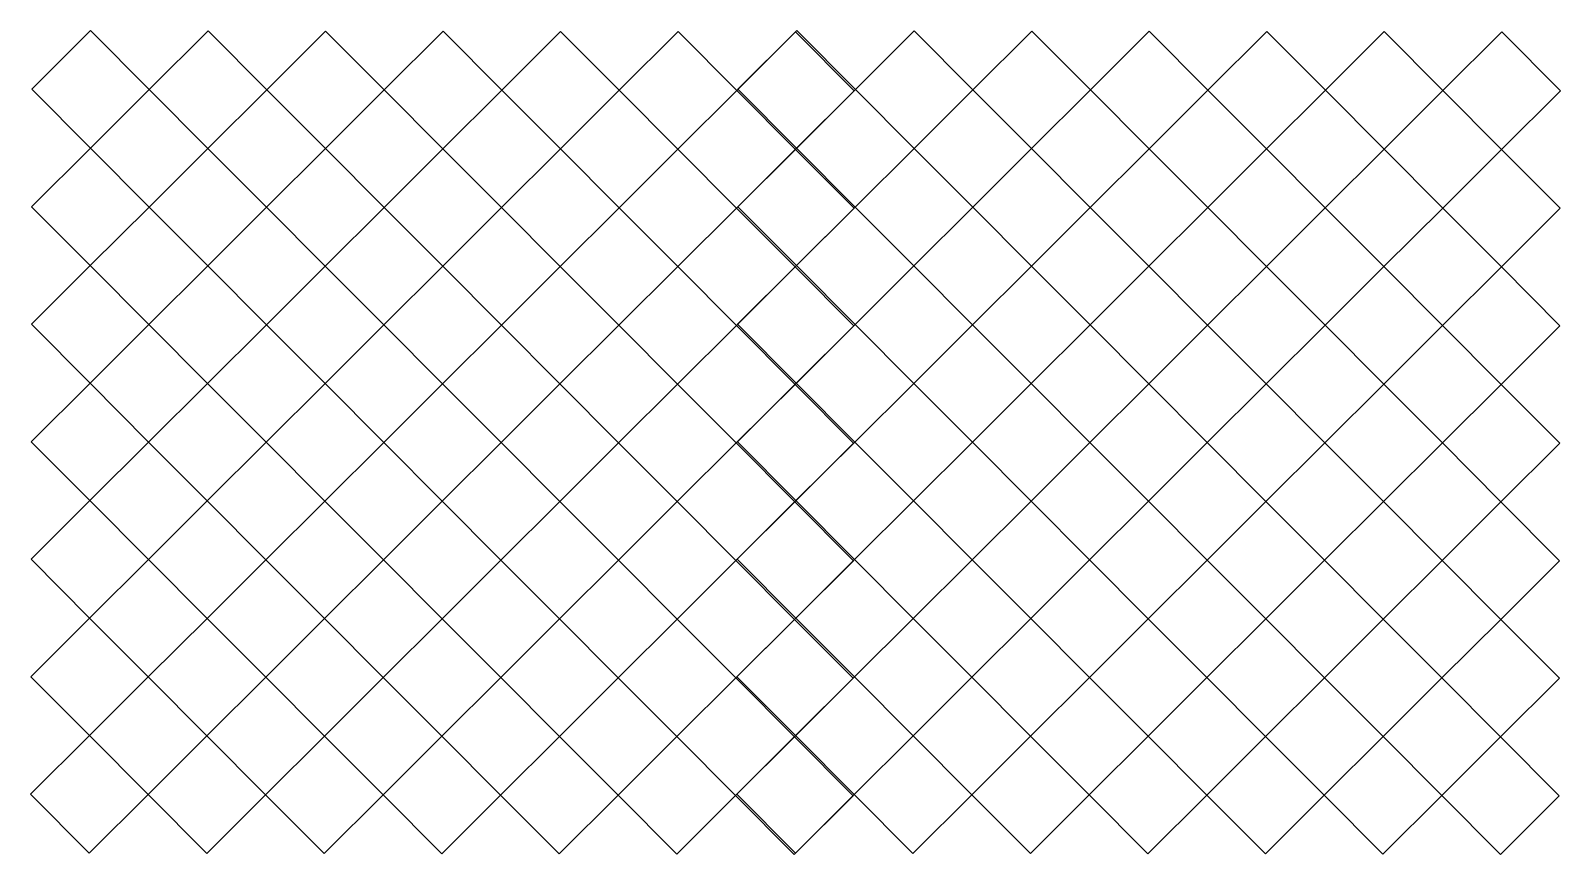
# Model space of a CAD drawing. Header units: millimetres. Extents: x -135 to 50, y -50 to 50.
import ezdxf

# ---------------------------------------------------------------- set-up
doc = ezdxf.new("R2010")
doc.units = ezdxf.units.MM
doc.layers.get('0').update_dxf_attribs({"linetype": 'CONTINUOUS'})

msp = doc.modelspace()

# ---------------------------------------------------------------- linework, layer by layer
for points in [[(-92.12, -28.27), (-99.2, -35.33), (-92.14, -42.41), (-85.06, -35.36), (-92.12, -28.27), (-99.2, -35.33), (-106.26, -28.25), (-113.32, -21.17), (-120.4, -28.22), (-113.34, -35.31), (-120.43, -42.37), (-127.49, -35.28), (-134.55, -28.2), (-127.46, -21.14), (-134.52, -14.06), (-127.44, -7), (-120.38, -14.08), (-113.3, -7.02), (-120.36, 0.06), (-127.44, -7), (-134.5, 0.08), (-127.41, 7.14), (-120.33, 14.2), (-127.41, 7.14), (-120.36, 0.06), (-113.3, -7.02), (-106.21, 0.04), (-113.27, 7.12), (-106.19, 14.18), (-113.25, 21.26), (-120.31, 28.34), (-127.37, 35.43), (-120.31, 28.34), (-113.22, 35.4), (-120.28, 42.49), (-127.37, 35.43), (-120.28, 42.49), (-113.22, 35.4), (-106.17, 28.32), (-99.08, 35.38), (-92, 42.44), (-99.08, 35.38), (-106.17, 28.32), (-99.11, 21.24), (-92.02, 28.3), (-84.96, 21.21), (-92.05, 14.15), (-84.99, 7.07), (-77.9, 14.13), (-84.96, 21.21), (-77.88, 28.27), (-70.82, 21.19), (-77.9, 14.13), (-70.82, 21.19), (-63.74, 28.25), (-70.8, 35.33), (-63.74, 28.25), (-56.66, 35.31), (-49.6, 28.22), (-42.51, 35.28), (-49.57, 42.37), (-42.49, 49.43), (-35.43, 42.34), (-42.51, 35.28), (-49.6, 28.22), (-56.68, 21.17), (-49.62, 14.08), (-42.54, 21.14), (-49.6, 28.22), (-42.54, 21.14), (-35.45, 28.2), (-42.51, 35.28), (-49.57, 42.37), (-56.66, 35.31), (-63.71, 42.39), (-56.66, 35.31), (-49.57, 42.37), (-56.63, 49.45), (-63.71, 42.39), (-70.77, 49.47), (-77.86, 42.41), (-84.92, 49.5), (-92, 42.44), (-84.94, 35.36), (-92.02, 28.3), (-84.94, 35.36), (-77.88, 28.27), (-70.8, 35.33), (-77.86, 42.41), (-84.94, 35.36), (-77.88, 28.27), (-84.96, 21.21), (-92.05, 14.15), (-84.99, 7.07), (-92.07, 0.01), (-99.15, -7.05), (-106.21, 0.04), (-113.3, -7.02), (-106.24, -14.11), (-99.15, -7.05), (-106.21, 0.04), (-99.13, 7.1), (-106.19, 14.18), (-113.25, 21.26), (-120.33, 14.2), (-113.25, 21.26), (-106.17, 28.32), (-113.22, 35.4), (-120.31, 28.34), (-127.39, 21.29), (-134.45, 28.37), (-127.37, 35.43), (-134.43, 42.51), (-127.34, 49.57), (-120.28, 42.49), (-113.2, 49.55), (-106.14, 42.46), (-113.22, 35.4), (-106.14, 42.46), (-99.08, 35.38), (-106.14, 42.46), (-99.06, 49.52), (-92, 42.44), (-84.94, 35.36), (-77.86, 42.41), (-70.8, 35.33), (-77.88, 28.27), (-70.82, 21.19), (-63.76, 14.11), (-56.7, 7.02), (-63.76, 14.11), (-70.82, 21.19), (-63.74, 28.25), (-56.68, 21.17), (-63.76, 14.11), (-70.85, 7.05), (-63.79, -0.04), (-70.87, -7.1), (-63.81, -14.18), (-56.73, -7.12), (-49.67, -14.2), (-42.59, -7.14), (-49.64, -0.06), (-42.59, -7.14), (-35.5, -0.08), (-42.56, 7), (-49.64, -0.06), (-56.73, -7.12), (-49.67, -14.2), (-42.61, -21.29), (-49.67, -14.2), (-56.75, -21.26), (-63.83, -28.32), (-56.75, -21.26), (-63.81, -14.18), (-70.89, -21.24), (-77.95, -14.15), (-70.89, -21.24), (-77.98, -28.3), (-85.06, -35.36), (-92.12, -28.27), (-85.04, -21.21), (-92.1, -14.13), (-99.18, -21.19), (-92.12, -28.27), (-85.04, -21.21), (-77.95, -14.15), (-85.01, -7.07), (-77.95, -14.15), (-70.87, -7.1), (-63.81, -14.18), (-56.75, -21.26), (-49.67, -14.2), (-42.59, -7.14), (-35.53, -14.23), (-42.61, -21.29), (-49.69, -28.34), (-42.63, -35.43), (-35.55, -28.37), (-42.61, -21.29), (-49.69, -28.34), (-56.78, -35.4), (-49.72, -42.49), (-42.63, -35.43), (-49.72, -42.49), (-42.66, -49.57), (-35.57, -42.51), (-42.63, -35.43), (-49.69, -28.34), (-56.75, -21.26), (-49.69, -28.34), (-56.78, -35.4), (-63.83, -28.32), (-70.92, -35.38), (-63.83, -28.32), (-70.89, -21.24), (-77.98, -28.3), (-85.04, -21.21), (-77.98, -28.3), (-70.92, -35.38), (-63.86, -42.46), (-70.94, -49.52), (-78, -42.44), (-85.06, -35.36), (-78, -42.44), (-70.92, -35.38), (-77.98, -28.3), (-85.06, -35.36), (-92.14, -42.41), (-85.08, -49.5), (-78, -42.44), (-70.92, -35.38), (-63.86, -42.46), (-56.78, -35.4), (-63.86, -42.46), (-56.8, -49.55), (-49.72, -42.49), (-56.78, -35.4), (-63.83, -28.32), (-70.89, -21.24), (-63.81, -14.18), (-56.73, -7.12), (-63.79, -0.04), (-70.85, 7.05), (-77.9, 14.13), (-70.85, 7.05), (-77.93, -0.01), (-85.01, -7.07), (-92.1, -14.13), (-99.18, -21.19)], [(-14.15, -7.05), (-7.1, -14.13), (-0.04, -21.21), (7.05, -14.15), (14.13, -7.1), (21.19, -14.18), (14.11, -21.24), (7.05, -14.15), (14.11, -21.24), (7.02, -28.3), (14.08, -35.38), (7, -42.44), (14.08, -35.38), (21.14, -42.46), (28.22, -35.4), (35.28, -42.49), (42.34, -49.57), (49.43, -42.51), (42.37, -35.43), (35.31, -28.34), (42.39, -21.29), (35.33, -14.2), (28.27, -7.12), (21.21, -0.04), (14.15, 7.05), (21.24, 14.11), (28.3, 7.02), (35.38, 14.08), (28.32, 21.17), (21.26, 28.25), (28.34, 35.31), (35.4, 28.22), (42.49, 35.28), (35.43, 42.37), (28.37, 49.45), (21.29, 42.39), (14.23, 49.47), (7.14, 42.41), (0.08, 49.5), (-7, 42.44), (-14.08, 35.38), (-21.17, 28.32), (-14.11, 21.24), (-7.02, 28.3), (0.06, 35.36), (-7, 42.44), (-14.06, 49.52), (-21.14, 42.46), (-14.08, 35.38), (-7.02, 28.3), (-14.08, 35.38), (-21.17, 28.32), (-28.25, 21.26), (-35.31, 28.34), (-42.37, 35.43), (-35.31, 28.34), (-42.39, 21.29), (-35.33, 14.2), (-28.25, 21.26), (-21.19, 14.18), (-14.11, 21.24), (-7.02, 28.3), (0.06, 35.36), (-7, 42.44), (-14.08, 35.38), (-21.14, 42.46), (-28.22, 35.4), (-35.28, 42.49), (-42.37, 35.43), (-49.43, 42.51), (-42.34, 49.57), (-35.28, 42.49), (-28.2, 49.55), (-21.14, 42.46), (-28.22, 35.4), (-21.17, 28.32), (-28.25, 21.26), (-35.31, 28.34), (-42.39, 21.29), (-49.45, 28.37), (-42.37, 35.43), (-35.28, 42.49), (-28.22, 35.4), (-35.31, 28.34), (-28.22, 35.4), (-21.17, 28.32), (-14.11, 21.24), (-7.05, 14.15), (-14.13, 7.1), (-21.21, 0.04), (-14.13, 7.1), (-21.19, 14.18), (-28.27, 7.12), (-21.21, 0.04), (-28.3, -7.02), (-21.24, -14.11), (-14.18, -21.19), (-21.24, -14.11)], [(7.1, 14.13), (0.04, 21.21), (7.12, 28.27), (14.2, 35.33), (7.14, 42.41), (0.06, 35.36), (7.14, 42.41), (14.2, 35.33), (7.12, 28.27), (0.06, 35.36), (7.12, 28.27), (14.18, 21.19), (7.1, 14.13), (14.15, 7.05), (21.24, 14.11), (28.32, 21.17), (35.38, 14.08), (28.3, 7.02), (21.21, -0.04), (28.3, 7.02), (35.36, -0.06), (42.44, 7), (35.38, 14.08), (42.46, 21.14), (35.4, 28.22), (42.49, 35.28), (35.43, 42.37), (28.34, 35.31), (21.29, 42.39), (14.2, 35.33), (21.29, 42.39), (28.34, 35.31), (35.43, 42.37), (42.51, 49.43), (49.57, 42.34), (42.49, 35.28), (49.55, 28.2), (42.46, 21.14), (49.52, 14.06), (42.44, 7), (35.38, 14.08), (42.46, 21.14), (35.4, 28.22), (28.32, 21.17), (21.26, 28.25), (14.18, 21.19)], [(-63.71, 42.39), (-70.8, 35.33)], [(-99.08, 35.38), (-92.02, 28.3)], [(-49.6, 28.22), (-56.66, 35.31), (-63.74, 28.25), (-56.68, 21.17)], [(21.24, 14.11), (14.18, 21.19), (21.26, 28.25), (14.2, 35.33), (21.26, 28.25), (28.34, 35.31), (35.4, 28.22), (28.32, 21.17)], [(-120.31, 28.34), (-127.39, 21.29), (-120.33, 14.2), (-113.27, 7.12), (-120.36, 0.06), (-127.41, 7.14), (-134.47, 14.23), (-127.39, 21.29), (-120.33, 14.2), (-113.27, 7.12), (-106.21, 0.04), (-99.13, 7.1), (-92.05, 14.15), (-99.11, 21.24), (-106.19, 14.18), (-99.13, 7.1), (-92.07, 0.01), (-84.99, 7.07), (-77.93, -0.01), (-85.01, -7.07), (-92.07, 0.01), (-99.13, 7.1), (-92.05, 14.15), (-99.11, 21.24), (-106.17, 28.32), (-113.25, 21.26)], [(-120.38, -14.08), (-127.44, -7), (-120.36, 0.06), (-113.27, 7.12), (-106.19, 14.18), (-99.11, 21.24), (-92.02, 28.3), (-84.96, 21.21), (-77.9, 14.13), (-84.99, 7.07), (-77.93, -0.01), (-70.85, 7.05), (-63.76, 14.11), (-56.68, 21.17), (-49.62, 14.08), (-56.7, 7.02), (-49.62, 14.08), (-42.54, 21.14), (-35.48, 14.06), (-42.56, 7), (-49.62, 14.08), (-42.56, 7), (-49.64, -0.06), (-56.7, 7.02), (-63.79, -0.04), (-56.73, -7.12), (-49.64, -0.06), (-56.7, 7.02), (-63.79, -0.04), (-70.87, -7.1), (-77.93, -0.01), (-70.87, -7.1), (-77.95, -14.15), (-85.04, -21.21), (-92.1, -14.13), (-99.15, -7.05), (-106.24, -14.11), (-113.32, -21.17)], [(0.01, 7.07), (-7.07, 0.01), (-14.15, -7.05), (-7.07, 0.01), (-0.01, -7.07), (7.05, -14.15), (-0.01, -7.07), (-7.1, -14.13), (-14.18, -21.19), (-7.12, -28.27), (-0.04, -21.21), (-7.12, -28.27), (-0.06, -35.36), (7.02, -28.3), (14.08, -35.38), (21.17, -28.32), (28.22, -35.4), (35.28, -42.49), (28.2, -49.55), (21.14, -42.46), (28.22, -35.4), (35.31, -28.34), (28.22, -35.4), (21.17, -28.32), (14.11, -21.24), (21.19, -14.18), (28.27, -7.12), (35.36, -0.06), (28.27, -7.12), (35.33, -14.2), (42.41, -7.14), (35.36, -0.06), (42.41, -7.14), (49.5, -0.08), (42.44, 7), (35.36, -0.06), (28.3, 7.02), (21.24, 14.11), (14.18, 21.19), (7.12, 28.27), (0.04, 21.21), (-7.05, 14.15), (0.01, 7.07), (-7.07, 0.01), (-14.13, 7.1), (-7.07, 0.01), (-0.01, -7.07), (-7.1, -14.13), (-14.15, -7.05), (-21.21, 0.04), (-14.15, -7.05), (-21.24, -14.11), (-28.32, -21.17), (-35.38, -14.08), (-28.3, -7.02), (-35.38, -14.08), (-42.46, -21.14), (-49.55, -28.2), (-42.49, -35.28), (-35.43, -42.37), (-28.37, -49.45), (-21.29, -42.39), (-28.34, -35.31), (-35.4, -28.22), (-42.46, -21.14), (-49.52, -14.06), (-42.44, -7), (-35.36, 0.06), (-28.27, 7.12), (-21.21, 0.04), (-28.3, -7.02), (-35.36, 0.06), (-42.41, 7.14), (-49.47, 14.23), (-42.39, 21.29), (-35.33, 14.2), (-28.27, 7.12), (-35.33, 14.2), (-28.25, 21.26), (-21.19, 14.18), (-14.13, 7.1), (-7.05, 14.15), (0.04, 21.21), (-7.02, 28.3), (0.04, 21.21), (7.1, 14.13)], [(7.07, -0.01), (0.01, 7.07), (7.07, -0.01), (-0.01, -7.07), (7.07, -0.01), (14.13, -7.1), (7.07, -0.01), (14.15, 7.05), (7.1, 14.13), (0.01, 7.07), (-7.05, 14.15), (-14.11, 21.24), (-21.19, 14.18), (-28.27, 7.12), (-35.36, 0.06), (-42.44, -7), (-49.5, 0.08), (-42.41, 7.14), (-35.33, 14.2), (-42.41, 7.14), (-35.36, 0.06), (-28.3, -7.02), (-21.24, -14.11), (-28.32, -21.17), (-35.4, -28.22), (-42.49, -35.28), (-49.57, -42.34), (-42.51, -49.43), (-35.43, -42.37), (-28.34, -35.31), (-21.26, -28.25), (-14.2, -35.33), (-7.12, -28.27), (-0.06, -35.36), (7, -42.44), (-0.08, -49.5), (-7.14, -42.41), (-0.06, -35.36), (7.02, -28.3), (14.11, -21.24), (21.17, -28.32), (14.08, -35.38), (21.14, -42.46), (14.06, -49.52), (7, -42.44), (-0.06, -35.36), (-7.14, -42.41), (-14.2, -35.33), (-7.12, -28.27), (-14.18, -21.19), (-7.1, -14.13), (-0.04, -21.21), (7.02, -28.3), (-0.04, -21.21), (7.05, -14.15), (14.13, -7.1), (21.19, -14.18), (28.25, -21.26), (35.33, -14.2), (42.41, -7.14), (49.47, -14.23), (42.39, -21.29), (35.33, -14.2), (28.25, -21.26), (21.17, -28.32), (28.25, -21.26), (21.19, -14.18), (28.27, -7.12), (21.21, -0.04), (14.15, 7.05)], [(-92.1, -14.13), (-85.01, -7.07), (-92.07, 0.01), (-99.15, -7.05)], [(14.13, -7.1), (21.21, -0.04)], [(-113.34, -35.31), (-120.4, -28.22), (-127.46, -21.14), (-120.38, -14.08), (-113.3, -7.02), (-106.24, -14.11), (-99.18, -21.19), (-106.26, -28.25), (-113.34, -35.31), (-106.29, -42.39), (-99.2, -35.33), (-106.26, -28.25)], [(-42.44, -7), (-35.38, -14.08)], [(-120.38, -14.08), (-127.46, -21.14), (-120.4, -28.22), (-113.32, -21.17)], [(-106.26, -28.25), (-99.18, -21.19), (-106.24, -14.11), (-113.32, -21.17)], [(-35.38, -14.08), (-42.46, -21.14), (-35.4, -28.22), (-42.49, -35.28), (-35.43, -42.37), (-28.34, -35.31), (-21.29, -42.39), (-14.23, -49.47), (-7.14, -42.41), (-14.2, -35.33), (-21.26, -28.25), (-28.34, -35.31), (-35.4, -28.22), (-28.32, -21.17)], [(-28.32, -21.17), (-21.26, -28.25), (-14.18, -21.19), (-21.26, -28.25)], [(35.31, -28.34), (28.25, -21.26)], [(42.37, -35.43), (49.45, -28.37), (42.39, -21.29), (35.31, -28.34)], [(-120.43, -42.37), (-113.37, -49.45), (-106.29, -42.39), (-113.34, -35.31), (-120.43, -42.37), (-127.49, -35.28), (-120.4, -28.22), (-127.49, -35.28), (-134.57, -42.34), (-127.51, -49.43)], [(-92.14, -42.41), (-99.2, -35.33), (-106.29, -42.39), (-99.23, -49.47)], [(-21.29, -42.39), (-14.2, -35.33)], [(35.28, -42.49), (42.37, -35.43)]]:
    msp.add_lwpolyline(points, close=True)

doc.saveas('drawing.dxf')
